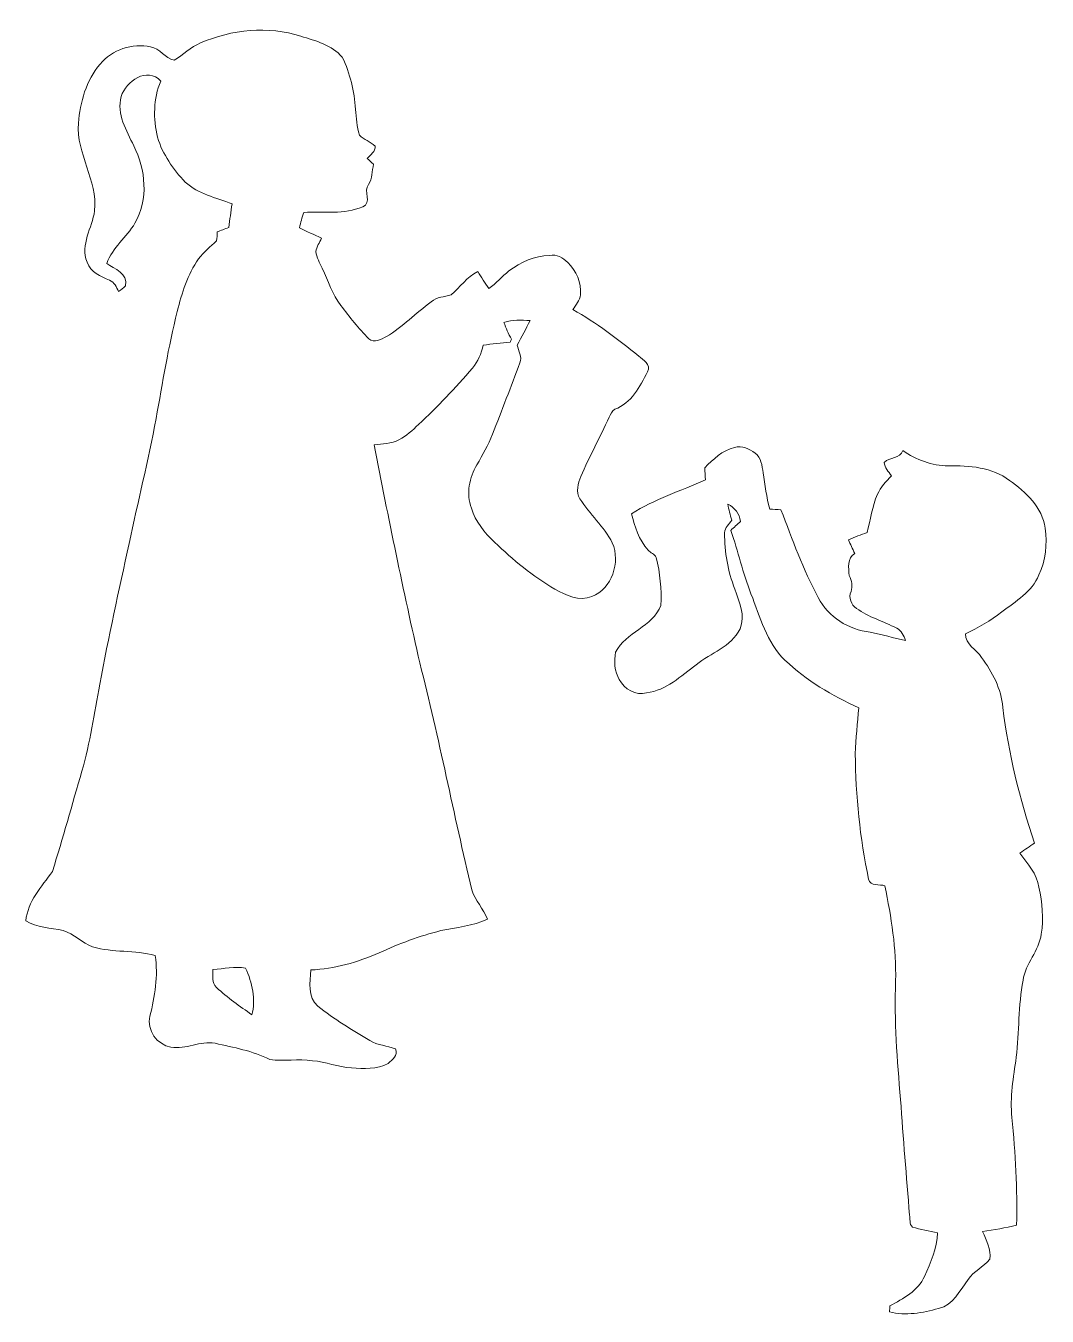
# Model space of a CAD drawing. Header units: centimetres. Extents: x -12.9 to 12.9, y -16.3 to 16.3.
import ezdxf

# ---------------------------------------------------------------- set-up
doc = ezdxf.new("R2010")
doc.units = ezdxf.units.CM
doc.header["$MEASUREMENT"] = 0
doc.layers.add('Layer 1', color=7, linetype='Continuous')

msp = doc.modelspace()

# ---------------------------------------------------------------- linework, layer by layer
at = {"layer": 'Layer 1', "color": 250, "lineweight": 9}
for points, knots in [([(-8.4908, 15.91347), (-7.6967, 16.25637), (-6.77806, 16.34738), (-5.94727, 16.08421), (-5.94727, 16.08421), (-5.57756, 15.97062), (-5.16022, 15.8609), (-4.90023, 15.55328), (-4.90023, 15.55328), (-4.69844, 15.14335), (-4.59754, 14.68898), (-4.56368, 14.23425), (-4.56368, 14.23425), (-4.53475, 14.0187), (-4.53933, 13.7908), (-4.46525, 13.58302), (-4.46525, 13.58302), (-4.35518, 13.46413), (-4.18726, 13.41933), (-4.0712, 13.30644), (-4.0712, 13.30644), (-4.04439, 13.16568), (-4.19397, 13.0849), (-4.27193, 12.99176), (-4.27193, 12.99176), (-4.21795, 12.94343), (-4.16292, 12.89616), (-4.10824, 12.84853), (-4.10824, 12.84853), (-4.15022, 12.67567), (-4.13082, 12.47953), (-4.23983, 12.3303), (-4.23983, 12.3303), (-4.37177, 12.16168), (-4.13682, 11.86816), (-4.38341, 11.76798), (-4.38341, 11.76798), (-4.84943, 11.56689), (-5.38318, 11.65615), (-5.87601, 11.62828), (-5.87601, 11.62828), (-5.91446, 11.49881), (-5.95362, 11.37004), (-5.98643, 11.23916), (-5.98643, 11.23916), (-5.80122, 11.14779), (-5.6139, 11.06136), (-5.42481, 10.97811), (-5.42481, 10.97811), (-5.47278, 10.86451), (-5.54828, 10.75974), (-5.56874, 10.63662), (-5.56874, 10.63662), (-5.5571, 10.48386), (-5.46432, 10.35157), (-5.40893, 10.21223), (-5.40893, 10.21223), (-5.25124, 9.89896), (-5.15458, 9.55288), (-4.9348, 9.27384), (-4.9348, 9.27384), (-4.71149, 8.98315), (-4.491, 8.68646), (-4.22536, 8.43246), (-4.22536, 8.43246), (-4.09801, 8.31393), (-3.90857, 8.41765), (-3.78157, 8.48467), (-3.78157, 8.48467), (-3.37023, 8.73197), (-3.03756, 9.08404), (-2.6495, 9.36309), (-2.6495, 9.36309), (-2.51227, 9.4975), (-2.31437, 9.47951), (-2.14609, 9.5416), (-2.14609, 9.5416), (-1.91855, 9.73245), (-1.74463, 9.99386), (-1.47334, 10.13003), (-1.47334, 10.13003), (-1.38056, 9.98715), (-1.28778, 9.84357), (-1.19183, 9.70211), (-1.19183, 9.70211), (-1.0045, 9.82981), (-0.85492, 10.00232), (-0.68418, 10.14943), (-0.68418, 10.14943), (-0.38291, 10.36286), (-0.03295, 10.53713), (0.34487, 10.53749), (0.34487, 10.53749), (0.52338, 10.5777), (0.68636, 10.47998), (0.80631, 10.36004), (0.80631, 10.36004), (1.01621, 10.14555), (1.1612, 9.85063), (1.12451, 9.54336), (1.12451, 9.54336), (1.11852, 9.39801), (1.00986, 9.28901), (0.93754, 9.17118), (0.93754, 9.17118), (1.52915, 8.83322), (2.07419, 8.42117), (2.603, 7.99361), (2.603, 7.99361), (2.70919, 7.88425), (2.92297, 7.78864), (2.82067, 7.59567), (2.82067, 7.59567), (2.6411, 7.21714), (2.40968, 6.7984), (1.99376, 6.646), (1.99376, 6.646), (1.91862, 6.60472), (1.89039, 6.51582), (1.85265, 6.44526), (1.85265, 6.44526), (1.62122, 5.9415), (1.35805, 5.45255), (1.13474, 4.9449), (1.13474, 4.9449), (1.06807, 4.76992), (1.00598, 4.55579), (1.11146, 4.38434), (1.11146, 4.38434), (1.35982, 3.99275), (1.72282, 3.68196), (1.93343, 3.26497), (1.93343, 3.26497), (2.14722, 2.77708), (1.9232, 2.10963), (1.41732, 1.90713), (1.41732, 1.90713), (1.09488, 1.77978), (0.7615, 1.93959), (0.48281, 2.09657), (0.48281, 2.09657), (-0.07811, 2.42113), (-0.57976, 2.83776), (-1.04683, 3.28473), (-1.04683, 3.28473), (-1.29731, 3.52709), (-1.5379, 3.80402), (-1.62998, 4.14798), (-1.62998, 4.14798), (-1.77073, 4.50852), (-1.68607, 4.91809), (-1.4938, 5.24335), (-1.4938, 5.24335), (-1.35022, 5.49382), (-1.19888, 5.74112), (-1.09834, 6.01276), (-1.09834, 6.01276), (-0.86657, 6.61495), (-0.6302, 7.21503), (-0.40584, 7.81969), (-0.40584, 7.81969), (-0.33951, 7.97032), (-0.4524, 8.12237), (-0.4711, 8.26877), (-0.4711, 8.26877), (-0.36209, 8.47621), (-0.25238, 8.68293), (-0.14584, 8.89143), (-0.14584, 8.89143), (-0.36774, 8.9013), (-0.59422, 8.91612), (-0.80765, 8.84345), (-0.80765, 8.84345), (-0.76144, 8.69634), (-0.69441, 8.55735), (-0.61927, 8.42329), (-0.61927, 8.42329), (-0.62668, 8.40389), (-0.64185, 8.36508), (-0.64961, 8.34568), (-0.64961, 8.34568), (-0.87856, 8.31993), (-1.10787, 8.297), (-1.33647, 8.27089), (-1.33647, 8.27089), (-1.38233, 8.05922), (-1.46347, 7.85073), (-1.60775, 7.68634), (-1.60775, 7.68634), (-2.03355, 7.18575), (-2.48899, 6.7102), (-2.96842, 6.26006), (-2.96842, 6.26006), (-3.12364, 6.1193), (-3.27427, 5.9676), (-3.46618, 5.87659), (-3.46618, 5.87659), (-3.65527, 5.76617), (-3.88387, 5.77922), (-4.09237, 5.74324), (-4.09237, 5.74324), (-3.73465, 3.89927), (-3.35682, 2.05918), (-2.93808, 0.22826), (-2.93808, 0.22826), (-2.45407, -1.67497), (-2.07412, -3.60326), (-1.62363, -5.51461), (-1.62363, -5.51461), (-1.53261, -5.78025), (-1.33329, -5.99262), (-1.22322, -6.25085), (-1.22322, -6.25085), (-1.5954, -6.42724), (-2.00921, -6.45935), (-2.40715, -6.54295), (-2.40715, -6.54295), (-2.94196, -6.68018), (-3.46195, -6.87033), (-3.9629, -7.10175), (-3.9629, -7.10175), (-4.51005, -7.34693), (-5.09602, -7.50533), (-5.69609, -7.53814), (-5.69609, -7.53814), (-5.71938, -7.84788), (-5.78464, -8.22394), (-5.52041, -8.45607), (-5.52041, -8.45607), (-5.10801, -8.78274), (-4.65187, -9.05191), (-4.20278, -9.32567), (-4.20278, -9.32567), (-4.00629, -9.44843), (-3.76605, -9.44737), (-3.55544, -9.53239), (-3.55544, -9.53239), (-3.47395, -9.70137), (-3.62987, -9.80968), (-3.74029, -9.90105), (-3.74029, -9.90105), (-4.02393, -10.0598), (-4.35624, -10.03616), (-4.66775, -10.01217), (-4.66775, -10.01217), (-5.00571, -10.00512), (-5.31827, -9.8513), (-5.65482, -9.83402), (-5.65482, -9.83402), (-6.01395, -9.78428), (-6.37837, -9.84919), (-6.73679, -9.80439), (-6.73679, -9.80439), (-7.16788, -9.58108), (-7.64872, -9.49853), (-8.11791, -9.3934), (-8.11791, -9.3934), (-8.4968, -9.31543), (-8.85557, -9.5645), (-9.23551, -9.48865), (-9.23551, -9.48865), (-9.58547, -9.43608), (-9.85393, -9.05544), (-9.76644, -8.70654), (-9.76644, -8.70654), (-9.64262, -8.20771), (-9.55195, -7.68772), (-9.63486, -7.17478), (-9.63486, -7.17478), (-10.15027, -7.02203), (-10.70201, -7.10881), (-11.21601, -6.95429), (-11.21601, -6.95429), (-11.48271, -6.85093), (-11.68802, -6.6248), (-11.96354, -6.54049), (-11.96354, -6.54049), (-12.27998, -6.46993), (-12.62324, -6.46922), (-12.90793, -6.29601), (-12.90793, -6.29601), (-12.85925, -5.8), (-12.50647, -5.43312), (-12.23483, -5.04612), (-12.23483, -5.04612), (-11.9713, -4.20474), (-11.7353, -3.3542), (-11.48906, -2.50753), (-11.48906, -2.50753), (-11.28409, -1.78645), (-11.16591, -1.04668), (-11.03644, -0.30972), (-11.03644, -0.30972), (-10.81172, 0.88196), (-10.55278, 2.06659), (-10.29455, 3.25122), (-10.29455, 3.25122), (-10.07054, 4.30496), (-9.80878, 5.3506), (-9.61122, 6.40999), (-9.61122, 6.40999), (-9.44718, 7.31663), (-9.3036, 8.2282), (-9.07394, 9.12108), (-9.07394, 9.12108), (-8.96246, 9.5871), (-8.81183, 10.05489), (-8.53419, 10.4507), (-8.53419, 10.4507), (-8.40966, 10.6285), (-8.23221, 10.7555), (-8.08263, 10.90932), (-8.08263, 10.90932), (-8.06112, 10.98163), (-8.07029, 11.05854), (-8.06817, 11.13298), (-8.06817, 11.13298), (-7.9708, 11.17178), (-7.87203, 11.20671), (-7.7736, 11.2434), (-7.7736, 11.2434), (-7.74538, 11.44342), (-7.71539, 11.64345), (-7.68964, 11.84382), (-7.68964, 11.84382), (-8.09216, 12.00469), (-8.54583, 12.08583), (-8.8718, 12.39275), (-8.8718, 12.39275), (-9.17977, 12.71589), (-9.44577, 13.09477), (-9.57383, 13.52657), (-9.57383, 13.52657), (-9.68389, 13.99436), (-9.68495, 14.50236), (-9.49445, 14.94968), (-9.49445, 14.94968), (-9.83418, 15.32045), (-10.37181, 14.94439), (-10.49281, 14.55915), (-10.49281, 14.55915), (-10.61981, 14.11042), (-10.35523, 13.70155), (-10.17602, 13.30961), (-10.17602, 13.30961), (-9.87298, 12.71448), (-9.80031, 11.94789), (-10.14568, 11.35487), (-10.14568, 11.35487), (-10.35311, 10.99539), (-10.72035, 10.73822), (-10.859, 10.33781), (-10.859, 10.33781), (-10.66955, 10.19741), (-10.30443, 10.0824), (-10.38627, 9.76737), (-10.38627, 9.76737), (-10.43707, 9.71234), (-10.49987, 9.67071), (-10.56196, 9.62979), (-10.56196, 9.62979), (-10.6177, 9.73668), (-10.66215, 9.86933), (-10.7895, 9.91025), (-10.7895, 9.91025), (-11.01951, 10.00444), (-11.26046, 10.11415), (-11.35888, 10.36498), (-11.35888, 10.36498), (-11.53598, 10.81724), (-11.22871, 11.23211), (-11.16591, 11.66673), (-11.16591, 11.66673), (-11.08195, 12.44143), (-11.63758, 13.10818), (-11.57619, 13.88323), (-11.57619, 13.88323), (-11.5321, 14.41451), (-11.38252, 14.9652), (-11.02798, 15.37795), (-11.02798, 15.37795), (-10.72565, 15.74484), (-10.21235, 15.90923), (-9.74916, 15.81928), (-9.74916, 15.81928), (-9.51527, 15.77412), (-9.38333, 15.52612), (-9.15226, 15.47779), (-9.15226, 15.47779), (-8.92895, 15.61713), (-8.73598, 15.80728), (-8.4908, 15.91347), (-8.4908, 15.91347), (-8.4908, 15.91347), (-8.4908, 15.91347), (-8.4908, 15.91347)], [0, 0, 0, 0, 0.01, 0.01, 0.01, 0.01, 0.02, 0.02, 0.02, 0.02, 0.03, 0.03, 0.03, 0.03, 0.04, 0.04, 0.04, 0.04, 0.05, 0.05, 0.05, 0.05, 0.06, 0.06, 0.06, 0.06, 0.07, 0.07, 0.07, 0.07, 0.08, 0.08, 0.08, 0.08, 0.09, 0.09, 0.09, 0.09, 0.1, 0.1, 0.1, 0.1, 0.11, 0.11, 0.11, 0.11, 0.12, 0.12, 0.12, 0.12, 0.13, 0.13, 0.13, 0.13, 0.14, 0.14, 0.14, 0.14, 0.15, 0.15, 0.15, 0.15, 0.16, 0.16, 0.16, 0.16, 0.17, 0.17, 0.17, 0.17, 0.18, 0.18, 0.18, 0.18, 0.19, 0.19, 0.19, 0.19, 0.2, 0.2, 0.2, 0.2, 0.21, 0.21, 0.21, 0.21, 0.22, 0.22, 0.22, 0.22, 0.23, 0.23, 0.23, 0.23, 0.24, 0.24, 0.24, 0.24, 0.25, 0.25, 0.25, 0.25, 0.26, 0.26, 0.26, 0.26, 0.27, 0.27, 0.27, 0.27, 0.28, 0.28, 0.28, 0.28, 0.29, 0.29, 0.29, 0.29, 0.3, 0.3, 0.3, 0.3, 0.31, 0.31, 0.31, 0.31, 0.32, 0.32, 0.32, 0.32, 0.33, 0.33, 0.33, 0.33, 0.34, 0.34, 0.34, 0.34, 0.35, 0.35, 0.35, 0.35, 0.36, 0.36, 0.36, 0.36, 0.37, 0.37, 0.37, 0.37, 0.38, 0.38, 0.38, 0.38, 0.39, 0.39, 0.39, 0.39, 0.4, 0.4, 0.4, 0.4, 0.41, 0.41, 0.41, 0.41, 0.42, 0.42, 0.42, 0.42, 0.43, 0.43, 0.43, 0.43, 0.44, 0.44, 0.44, 0.44, 0.45, 0.45, 0.45, 0.45, 0.46, 0.46, 0.46, 0.46, 0.47, 0.47, 0.47, 0.47, 0.48, 0.48, 0.48, 0.48, 0.49, 0.49, 0.49, 0.49, 0.5, 0.5, 0.5, 0.5, 0.51, 0.51, 0.51, 0.51, 0.52, 0.52, 0.52, 0.52, 0.53, 0.53, 0.53, 0.53, 0.54, 0.54, 0.54, 0.54, 0.55, 0.55, 0.55, 0.55, 0.56, 0.56, 0.56, 0.56, 0.57, 0.57, 0.57, 0.57, 0.58, 0.58, 0.58, 0.58, 0.59, 0.59, 0.59, 0.59, 0.6, 0.6, 0.6, 0.6, 0.61, 0.61, 0.61, 0.61, 0.62, 0.62, 0.62, 0.62, 0.63, 0.63, 0.63, 0.63, 0.64, 0.64, 0.64, 0.64, 0.65, 0.65, 0.65, 0.65, 0.66, 0.66, 0.66, 0.66, 0.67, 0.67, 0.67, 0.67, 0.68, 0.68, 0.68, 0.68, 0.69, 0.69, 0.69, 0.69, 0.7, 0.7, 0.7, 0.7, 0.71, 0.71, 0.71, 0.71, 0.72, 0.72, 0.72, 0.72, 0.73, 0.73, 0.73, 0.73, 0.74, 0.74, 0.74, 0.74, 0.75, 0.75, 0.75, 0.75, 0.76, 0.76, 0.76, 0.76, 0.77, 0.77, 0.77, 0.77, 0.78, 0.78, 0.78, 0.78, 0.79, 0.79, 0.79, 0.79, 0.8, 0.8, 0.8, 0.8, 0.81, 0.81, 0.81, 0.81, 0.82, 0.82, 0.82, 0.82, 0.83, 0.83, 0.83, 0.83, 0.84, 0.84, 0.84, 0.84, 0.85, 0.85, 0.85, 0.85, 0.86, 0.86, 0.86, 0.86, 0.87, 0.87, 0.87, 0.87, 0.88, 0.88, 0.88, 0.88, 0.89, 0.89, 0.89, 0.89, 0.9, 0.9, 0.9, 0.9, 0.91, 0.91, 0.91, 0.91, 0.92, 0.92, 0.92, 0.92, 0.93, 0.93, 0.93, 0.93, 0.94, 0.94, 0.94, 0.94, 0.95, 0.95, 0.95, 0.95, 0.96, 0.96, 0.96, 0.96, 0.97, 0.97, 0.97, 0.97, 0.98, 0.98, 0.98, 0.98, 1, 1, 1, 1]), ([(5.02518, 5.67692), (5.21391, 5.73689), (5.39418, 5.63811), (5.54729, 5.54004), (5.54729, 5.54004), (5.69687, 5.42468), (5.72403, 5.21654), (5.75084, 5.04227), (5.75084, 5.04227), (5.78718, 4.73147), (5.84115, 4.42314), (5.91665, 4.1194), (5.91665, 4.1194), (6.01084, 4.11517), (6.10503, 4.11058), (6.19993, 4.10529), (6.19993, 4.10529), (6.49097, 3.35528), (6.76014, 2.59258), (7.14467, 1.8835), (7.14467, 1.8835), (7.39549, 1.39278), (7.91443, 1.06928), (8.457, 1.00578), (8.457, 1.00578), (8.76109, 0.96098), (9.04931, 0.84633), (9.35305, 0.79835), (9.35305, 0.79835), (9.30896, 0.92041), (9.2504, 1.04741), (9.12869, 1.10915), (9.12869, 1.10915), (8.79108, 1.28095), (8.41925, 1.38855), (8.10845, 1.61009), (8.10845, 1.61009), (7.97969, 1.70675), (7.90314, 1.87538), (7.97546, 2.03519), (7.97546, 2.03519), (8.02379, 2.17313), (7.9871, 2.30895), (7.93065, 2.43736), (7.93065, 2.43736), (7.90631, 2.63138), (7.88056, 2.87374), (8.06612, 3.0011), (8.06612, 3.0011), (8.01179, 3.11504), (7.95711, 3.22899), (7.90737, 3.3447), (7.90737, 3.3447), (8.06189, 3.41314), (8.22064, 3.4717), (8.38009, 3.52744), (8.38009, 3.52744), (8.46158, 3.85164), (8.51415, 4.18467), (8.63938, 4.49617), (8.63938, 4.49617), (8.72934, 4.67115), (8.85775, 4.8239), (8.99393, 4.9643), (8.99393, 4.9643), (8.92231, 5.07049), (8.82847, 5.17174), (8.80978, 5.30332), (8.80978, 5.30332), (8.95089, 5.43844), (9.21194, 5.39046), (9.28356, 5.60495), (9.28356, 5.60495), (9.61975, 5.36859), (10.01945, 5.21372), (10.43502, 5.21654), (10.43502, 5.21654), (10.96701, 5.22818), (11.54204, 5.17703), (11.98301, 4.84859), (11.98301, 4.84859), (12.39329, 4.55614), (12.81733, 4.16561), (12.88577, 3.63892), (12.88577, 3.63892), (12.93763, 3.23922), (12.90376, 2.82259), (12.72737, 2.45535), (12.72737, 2.45535), (12.55345, 2.02884), (12.13612, 1.78895), (11.79004, 1.51978), (11.79004, 1.51978), (11.511, 1.29012), (11.1875, 1.12643), (10.86647, 0.96522), (10.86647, 0.96522), (10.86647, 0.68934), (11.14446, 0.57328), (11.2771, 0.36937), (11.2771, 0.36937), (11.5498, -0.00422), (11.7777, -0.4272), (11.81544, -0.89639), (11.81544, -0.89639), (11.96008, -2.06444), (12.24019, -3.21344), (12.61978, -4.32645), (12.61978, -4.32645), (12.4963, -4.41218), (12.37213, -4.49684), (12.24724, -4.57975), (12.24724, -4.57975), (12.43316, -4.85244), (12.68433, -5.10221), (12.72984, -5.44617), (12.72984, -5.44617), (12.80498, -5.83422), (12.86072, -6.23745), (12.78523, -6.63009), (12.78523, -6.63009), (12.73584, -7.0573), (12.38271, -7.37233), (12.32803, -7.79884), (12.32803, -7.79884), (12.20385, -8.44125), (12.23137, -9.09953), (12.15482, -9.74724), (12.15482, -9.74724), (12.08497, -10.25171), (11.9883, -10.76112), (12.04475, -11.27159), (12.04475, -11.27159), (12.12906, -12.17611), (12.18903, -13.0831), (12.16222, -13.99221), (12.16222, -13.99221), (11.87965, -14.06453), (11.59143, -14.11004), (11.30427, -14.1566), (11.30427, -14.1566), (11.39282, -14.37956), (11.53005, -14.60781), (11.48348, -14.85757), (11.48348, -14.85757), (11.3272, -15.0509), (11.07567, -15.15426), (10.93773, -15.36875), (10.93773, -15.36875), (10.72254, -15.64109), (10.56308, -16.0235), (10.18702, -16.10323), (10.18702, -16.10323), (9.78979, -16.20871), (9.35235, -16.29691), (8.94736, -16.18367), (8.94736, -16.18367), (8.95018, -16.13498), (8.95336, -16.08665), (8.95688, -16.03867), (8.95688, -16.03867), (9.29273, -15.85311), (9.67126, -15.65697), (9.83213, -15.28867), (9.83213, -15.28867), (9.98241, -14.93589), (10.16092, -14.5817), (10.16338, -14.18906), (10.16338, -14.18906), (9.95101, -14.14108), (9.73405, -14.10827), (9.52697, -14.0423), (9.52697, -14.0423), (9.43948, -13.97281), (9.48005, -13.82464), (9.45148, -13.73786), (9.45148, -13.73786), (9.37951, -12.76243), (9.29238, -11.78841), (9.22782, -10.81262), (9.22782, -10.81262), (9.1368, -9.81673), (9.06836, -8.81696), (9.10152, -7.81683), (9.10152, -7.81683), (9.12269, -7.00509), (8.99463, -6.20041), (8.82812, -5.40877), (8.82812, -5.40877), (8.70394, -5.36573), (8.45382, -5.42641), (8.41855, -5.24226), (8.41855, -5.24226), (8.19418, -4.1998), (8.09575, -3.1323), (8.07847, -2.06691), (8.07847, -2.06691), (8.09611, -1.67885), (8.13068, -1.29186), (8.17266, -0.90592), (8.17266, -0.90592), (7.49533, -0.5983), (6.84269, -0.2173), (6.30188, 0.29811), (6.30188, 0.29811), (5.8348, 0.74932), (5.67323, 1.39596), (5.44251, 1.98086), (5.44251, 1.98086), (5.23437, 2.50156), (5.11902, 3.0526), (4.93028, 3.57965), (4.93028, 3.57965), (5.01177, 3.65867), (5.09467, 3.73628), (5.18005, 3.81107), (5.18005, 3.81107), (5.14688, 4.00228), (5.03611, 4.16526), (4.8562, 4.24675), (4.8562, 4.24675), (4.87736, 4.10882), (4.91687, 3.97441), (4.95815, 3.84141), (4.95815, 3.84141), (4.88548, 3.74263), (4.78282, 3.64985), (4.77365, 3.52003), (4.77365, 3.52003), (4.77506, 3.03602), (4.85337, 2.54954), (5.03435, 2.09904), (5.03435, 2.09904), (5.14688, 1.78225), (5.30493, 1.42065), (5.16523, 1.08939), (5.16523, 1.08939), (4.93945, 0.63643), (4.42969, 0.48297), (4.0568, 0.18487), (4.0568, 0.18487), (3.67192, -0.10123), (3.29551, -0.46459), (2.79915, -0.52915), (2.79915, -0.52915), (2.52398, -0.60112), (2.23541, -0.4332), (2.11017, -0.19084), (2.11017, -0.19084), (1.98705, 0.01377), (1.96977, 0.27271), (2.01598, 0.50202), (2.01598, 0.50202), (2.27527, 1.00367), (2.95225, 1.14196), (3.16075, 1.68382), (3.16075, 1.68382), (3.18544, 2.09199), (3.14099, 2.50333), (3.04327, 2.89985), (3.04327, 2.89985), (2.99917, 2.98416), (2.90216, 3.01838), (2.8369, 3.08259), (2.8369, 3.08259), (2.60688, 3.34047), (2.49894, 3.67596), (2.41674, 4.0044), (2.41674, 4.0044), (3.00411, 4.36317), (3.6631, 4.5833), (4.29034, 4.86129), (4.29034, 4.86129), (4.2854, 4.96289), (4.27552, 5.06661), (4.27094, 5.1675), (4.27094, 5.1675), (4.48719, 5.38199), (4.71826, 5.6046), (5.02518, 5.67692)], [0, 0, 0, 0, 0.01408451, 0.01408451, 0.01408451, 0.01408451, 0.02816901, 0.02816901, 0.02816901, 0.02816901, 0.04225352, 0.04225352, 0.04225352, 0.04225352, 0.05633803, 0.05633803, 0.05633803, 0.05633803, 0.07042254, 0.07042254, 0.07042254, 0.07042254, 0.08450704, 0.08450704, 0.08450704, 0.08450704, 0.09859155, 0.09859155, 0.09859155, 0.09859155, 0.11267606, 0.11267606, 0.11267606, 0.11267606, 0.12676056, 0.12676056, 0.12676056, 0.12676056, 0.14084507, 0.14084507, 0.14084507, 0.14084507, 0.15492958, 0.15492958, 0.15492958, 0.15492958, 0.16901408, 0.16901408, 0.16901408, 0.16901408, 0.18309859, 0.18309859, 0.18309859, 0.18309859, 0.1971831, 0.1971831, 0.1971831, 0.1971831, 0.21126761, 0.21126761, 0.21126761, 0.21126761, 0.22535211, 0.22535211, 0.22535211, 0.22535211, 0.23943662, 0.23943662, 0.23943662, 0.23943662, 0.25352113, 0.25352113, 0.25352113, 0.25352113, 0.26760563, 0.26760563, 0.26760563, 0.26760563, 0.28169014, 0.28169014, 0.28169014, 0.28169014, 0.29577465, 0.29577465, 0.29577465, 0.29577465, 0.30985915, 0.30985915, 0.30985915, 0.30985915, 0.32394366, 0.32394366, 0.32394366, 0.32394366, 0.33802817, 0.33802817, 0.33802817, 0.33802817, 0.35211268, 0.35211268, 0.35211268, 0.35211268, 0.36619718, 0.36619718, 0.36619718, 0.36619718, 0.38028169, 0.38028169, 0.38028169, 0.38028169, 0.3943662, 0.3943662, 0.3943662, 0.3943662, 0.4084507, 0.4084507, 0.4084507, 0.4084507, 0.42253521, 0.42253521, 0.42253521, 0.42253521, 0.43661972, 0.43661972, 0.43661972, 0.43661972, 0.45070423, 0.45070423, 0.45070423, 0.45070423, 0.46478873, 0.46478873, 0.46478873, 0.46478873, 0.47887324, 0.47887324, 0.47887324, 0.47887324, 0.49295775, 0.49295775, 0.49295775, 0.49295775, 0.50704225, 0.50704225, 0.50704225, 0.50704225, 0.52112676, 0.52112676, 0.52112676, 0.52112676, 0.53521127, 0.53521127, 0.53521127, 0.53521127, 0.54929577, 0.54929577, 0.54929577, 0.54929577, 0.56338028, 0.56338028, 0.56338028, 0.56338028, 0.57746479, 0.57746479, 0.57746479, 0.57746479, 0.5915493, 0.5915493, 0.5915493, 0.5915493, 0.6056338, 0.6056338, 0.6056338, 0.6056338, 0.61971831, 0.61971831, 0.61971831, 0.61971831, 0.63380282, 0.63380282, 0.63380282, 0.63380282, 0.64788732, 0.64788732, 0.64788732, 0.64788732, 0.66197183, 0.66197183, 0.66197183, 0.66197183, 0.67605634, 0.67605634, 0.67605634, 0.67605634, 0.69014085, 0.69014085, 0.69014085, 0.69014085, 0.70422535, 0.70422535, 0.70422535, 0.70422535, 0.71830986, 0.71830986, 0.71830986, 0.71830986, 0.73239437, 0.73239437, 0.73239437, 0.73239437, 0.74647887, 0.74647887, 0.74647887, 0.74647887, 0.76056338, 0.76056338, 0.76056338, 0.76056338, 0.77464789, 0.77464789, 0.77464789, 0.77464789, 0.78873239, 0.78873239, 0.78873239, 0.78873239, 0.8028169, 0.8028169, 0.8028169, 0.8028169, 0.81690141, 0.81690141, 0.81690141, 0.81690141, 0.83098592, 0.83098592, 0.83098592, 0.83098592, 0.84507042, 0.84507042, 0.84507042, 0.84507042, 0.85915493, 0.85915493, 0.85915493, 0.85915493, 0.87323944, 0.87323944, 0.87323944, 0.87323944, 0.88732394, 0.88732394, 0.88732394, 0.88732394, 0.90140845, 0.90140845, 0.90140845, 0.90140845, 0.91549296, 0.91549296, 0.91549296, 0.91549296, 0.92957746, 0.92957746, 0.92957746, 0.92957746, 0.94366197, 0.94366197, 0.94366197, 0.94366197, 0.95774648, 0.95774648, 0.95774648, 0.95774648, 0.97183099, 0.97183099, 0.97183099, 0.97183099, 1, 1, 1, 1]), ([(-8.17224, -7.52509), (-8.17048, -7.68031), (-8.2114, -7.86622), (-8.08052, -7.98158), (-8.08052, -7.98158), (-7.80606, -8.24087), (-7.48962, -8.45042), (-7.18799, -8.67655), (-7.18799, -8.67655), (-7.08604, -8.28215), (-7.17776, -7.85529), (-7.34498, -7.49263), (-7.34498, -7.49263), (-7.61838, -7.44536), (-7.89778, -7.50674), (-8.17224, -7.52509)], [0, 0, 0, 0, 0.2, 0.2, 0.2, 0.2, 0.4, 0.4, 0.4, 0.4, 0.6, 0.6, 0.6, 0.6, 1, 1, 1, 1])]:
    msp.add_open_spline(points, degree=3, knots=knots, dxfattribs=at)

doc.saveas('drawing.dxf')
